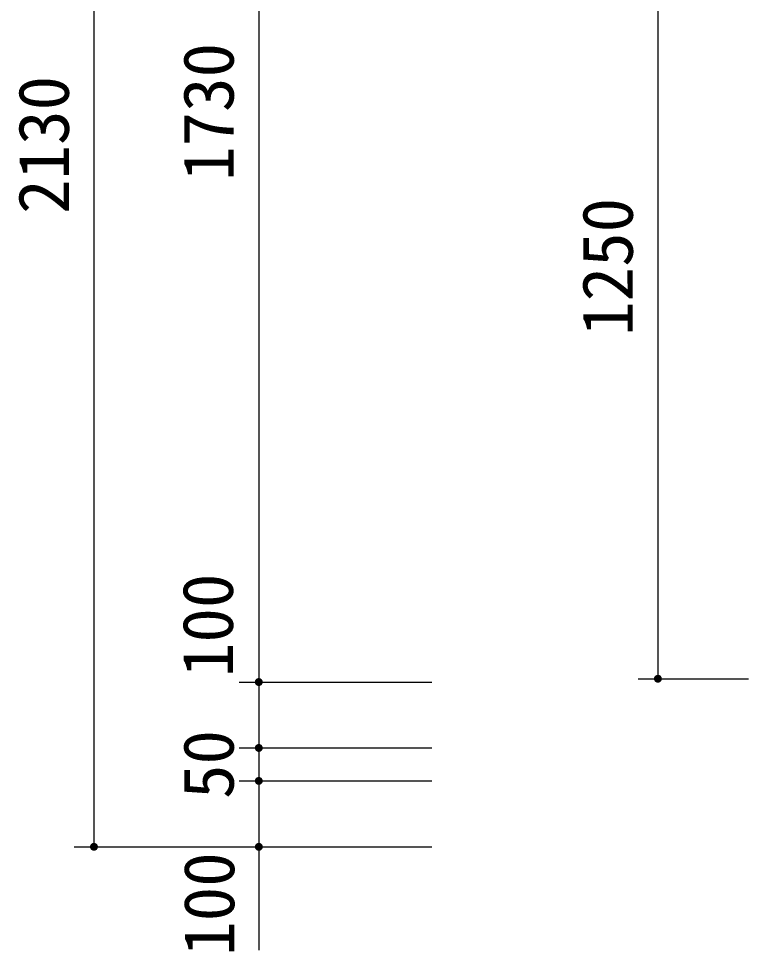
# Model space of a CAD drawing. Units: millimetres, scale not verified. Extents: x -8910 to 8910, y -6308 to 6308.
# Drawn here: x -216 to 890, y -3947 to -2532 of the extents above; entities that cross this region are included whole.
import ezdxf
from ezdxf.enums import TextEntityAlignment as Align

# ---------------------------------------------------------------- set-up
doc = ezdxf.new("R2010")
doc.units = ezdxf.units.MM
doc.header["$LTSCALE"] = 30
doc.layers.add('0-5_製作', color=5, linetype='Continuous', lineweight=25)
doc.styles.add('ＭＳ ゴシック', font='')
doc.styles.get('ＭＳ ゴシック').set_extended_font_data('MS Gothic')

msp = doc.modelspace()

# ---------------------------------------------------------------- linework, layer by layer
at = {"layer": '0-5_製作', "color": 2}
for p, q in [((-102.1, -1658.62), (-102.1, -3788.82)), ((147.9, -1808.62), (147.9, -3538.82)), ((753.22, -2283.81), (753.22, -3533.81)), ((723.22, -3533.81), (890.4, -3533.81)), ((117.9, -3538.82), (410.58, -3538.82)), ((147.9, -3538.82), (147.9, -3638.82)), ((117.9, -3638.82), (410.58, -3638.82)), ((147.9, -3638.82), (147.9, -3688.82)), ((117.9, -3688.82), (410.58, -3688.82)), ((147.9, -3688.82), (147.9, -3788.82)), ((-132.1, -3788.82), (147.9, -3788.82)), ((117.9, -3788.82), (410.58, -3788.82)), ((147.9, -3788.82), (147.9, -3945.48))]:
    msp.add_line(p, q, dxfattribs=at)
at = {"layer": '0-5_製作'}
for points in [[(141.9, -3538.82), (147.9, -3532.82), (147.9, -3538.82)], [(141.91, -3538.44), (147.9, -3532.82), (141.9, -3538.82)], [(142, -3537.69), (147.9, -3532.82), (141.91, -3538.44)], [(142.19, -3536.96), (147.9, -3532.82), (142, -3537.69)], [(142.47, -3536.26), (147.9, -3532.82), (142.19, -3536.96)], [(142.83, -3535.6), (147.9, -3532.82), (142.47, -3536.26)], [(143.27, -3534.99), (147.9, -3532.82), (142.83, -3535.6)], [(143.79, -3534.44), (147.9, -3532.82), (143.27, -3534.99)], [(144.37, -3533.96), (147.9, -3532.82), (143.79, -3534.44)], [(145.01, -3533.56), (147.9, -3532.82), (144.37, -3533.96)], [(145.69, -3533.24), (147.9, -3532.82), (145.01, -3533.56)], [(146.41, -3533.01), (147.9, -3532.82), (145.69, -3533.24)], [(147.15, -3532.86), (147.9, -3532.82), (146.41, -3533.01)], [(147.9, -3532.82), (153.85, -3538.07), (147.9, -3538.82)], [(147.9, -3532.82), (153.71, -3537.32), (153.85, -3538.07)], [(147.9, -3532.82), (153.48, -3536.61), (153.71, -3537.32)], [(147.9, -3532.82), (153.16, -3535.93), (153.48, -3536.61)], [(147.9, -3532.82), (152.75, -3535.29), (153.16, -3535.93)], [(147.9, -3532.82), (152.27, -3534.71), (152.75, -3535.29)], [(147.9, -3532.82), (151.72, -3534.19), (152.27, -3534.71)], [(147.9, -3532.82), (151.11, -3533.75), (151.72, -3534.19)], [(147.9, -3532.82), (150.45, -3533.39), (151.11, -3533.75)], [(147.9, -3532.82), (149.75, -3533.11), (150.45, -3533.39)], [(147.9, -3532.82), (149.02, -3532.92), (149.75, -3533.11)], [(147.9, -3532.82), (148.27, -3532.83), (149.02, -3532.92)], [(747.22, -3533.81), (753.22, -3527.81), (753.22, -3533.81)], [(747.23, -3533.44), (753.22, -3527.81), (747.22, -3533.81)], [(747.27, -3534.57), (747.22, -3533.81), (753.22, -3533.81)], [(747.33, -3532.69), (753.22, -3527.81), (747.23, -3533.44)], [(747.27, -3534.57), (753.22, -3533.81), (747.41, -3535.31)], [(747.51, -3531.96), (753.22, -3527.81), (747.33, -3532.69)], [(747.41, -3535.31), (753.22, -3533.81), (747.64, -3536.02)], [(747.79, -3531.26), (753.22, -3527.81), (747.51, -3531.96)], [(747.64, -3536.02), (753.22, -3533.81), (747.96, -3536.7)], [(748.16, -3530.6), (753.22, -3527.81), (747.79, -3531.26)], [(747.96, -3536.7), (753.22, -3533.81), (748.37, -3537.34)], [(748.6, -3529.99), (753.22, -3527.81), (748.16, -3530.6)], [(748.37, -3537.34), (753.22, -3533.81), (748.85, -3537.92)], [(749.11, -3529.44), (753.22, -3527.81), (748.6, -3529.99)], [(748.85, -3537.92), (753.22, -3533.81), (749.4, -3538.44)], [(749.69, -3528.96), (753.22, -3527.81), (749.11, -3529.44)], [(749.4, -3538.44), (753.22, -3533.81), (750.01, -3538.88)], [(750.33, -3528.56), (753.22, -3527.81), (749.69, -3528.96)], [(750.01, -3538.88), (753.22, -3533.81), (750.67, -3539.24)], [(751.01, -3528.24), (753.22, -3527.81), (750.33, -3528.56)], [(750.67, -3539.24), (753.22, -3533.81), (751.37, -3539.52)], [(751.01, -3528.24), (752.47, -3527.86), (753.22, -3527.81)], [(751.73, -3528), (752.47, -3527.86), (751.01, -3528.24)], [(751.37, -3539.52), (753.22, -3533.81), (752.1, -3539.71)], [(752.1, -3539.71), (753.22, -3533.81), (752.84, -3539.8)], [(752.84, -3539.8), (753.22, -3533.81), (753.22, -3539.81)], [(753.22, -3527.81), (759.03, -3532.32), (753.22, -3533.81)], [(753.22, -3527.81), (758.8, -3531.61), (759.03, -3532.32)], [(753.22, -3527.81), (758.48, -3530.92), (758.8, -3531.61)], [(753.22, -3527.81), (758.08, -3530.29), (758.48, -3530.92)], [(753.22, -3527.81), (757.6, -3529.71), (758.08, -3530.29)], [(753.22, -3527.81), (757.05, -3529.19), (757.6, -3529.71)], [(753.22, -3527.81), (756.44, -3528.75), (757.05, -3529.19)], [(753.22, -3527.81), (755.78, -3528.39), (756.44, -3528.75)], [(753.22, -3527.81), (755.08, -3528.11), (755.78, -3528.39)], [(753.22, -3527.81), (754.35, -3527.92), (755.08, -3528.11)], [(753.22, -3527.81), (753.6, -3527.83), (754.35, -3527.92)], [(753.22, -3533.81), (759.03, -3532.32), (759.17, -3533.06)], [(753.22, -3533.81), (759.17, -3533.06), (759.22, -3533.81)], [(753.22, -3533.81), (756.11, -3539.07), (753.22, -3539.81)], [(753.22, -3533.81), (756.75, -3538.67), (756.11, -3539.07)], [(753.22, -3533.81), (757.33, -3538.19), (756.75, -3538.67)], [(753.22, -3533.81), (757.84, -3537.64), (757.33, -3538.19)], [(753.22, -3533.81), (758.29, -3537.03), (757.84, -3537.64)], [(753.22, -3533.81), (758.65, -3536.37), (758.29, -3537.03)], [(753.22, -3533.81), (758.93, -3535.67), (758.65, -3536.37)], [(753.22, -3533.81), (759.11, -3534.94), (758.93, -3535.67)], [(753.22, -3533.81), (759.21, -3534.19), (759.11, -3534.94)], [(753.22, -3533.81), (759.22, -3533.81), (759.21, -3534.19)], [(141.9, -3538.82), (147.9, -3538.82), (141.95, -3539.57)], [(141.95, -3539.57), (147.9, -3538.82), (142.09, -3540.31)], [(142.09, -3540.31), (147.9, -3538.82), (142.32, -3541.03)], [(142.32, -3541.03), (147.9, -3538.82), (142.64, -3541.71)], [(142.64, -3541.71), (147.9, -3538.82), (143.04, -3542.34)], [(143.04, -3542.34), (147.9, -3538.82), (143.52, -3542.92)], [(143.52, -3542.92), (147.9, -3538.82), (144.07, -3543.44)], [(144.07, -3543.44), (147.9, -3538.82), (144.68, -3543.88)], [(144.68, -3543.88), (147.9, -3538.82), (145.34, -3544.25)], [(145.34, -3544.25), (147.9, -3538.82), (146.04, -3544.52)], [(146.04, -3544.52), (147.9, -3538.82), (146.77, -3544.71)], [(146.77, -3544.71), (147.9, -3538.82), (147.52, -3544.81)], [(147.52, -3544.81), (147.9, -3538.82), (147.9, -3544.82)], [(147.9, -3538.82), (153.85, -3538.07), (153.9, -3538.82)], [(147.9, -3538.82), (148.65, -3544.77), (147.9, -3544.82)], [(147.9, -3538.82), (149.39, -3544.63), (148.65, -3544.77)], [(147.9, -3538.82), (150.11, -3544.4), (149.39, -3544.63)], [(147.9, -3538.82), (150.79, -3544.07), (150.11, -3544.4)], [(147.9, -3538.82), (151.42, -3543.67), (150.79, -3544.07)], [(147.9, -3538.82), (152.01, -3543.19), (151.42, -3543.67)], [(147.9, -3538.82), (152.52, -3542.64), (152.01, -3543.19)], [(147.9, -3538.82), (152.96, -3542.03), (152.52, -3542.64)], [(147.9, -3538.82), (153.33, -3541.37), (152.96, -3542.03)], [(147.9, -3538.82), (153.6, -3540.67), (153.33, -3541.37)], [(147.9, -3538.82), (153.79, -3539.94), (153.6, -3540.67)], [(147.9, -3538.82), (153.89, -3539.19), (153.79, -3539.94)], [(147.9, -3538.82), (153.9, -3538.82), (153.89, -3539.19)], [(753.22, -3539.81), (756.11, -3539.07), (755.43, -3539.39)], [(753.22, -3539.81), (755.43, -3539.39), (753.97, -3539.77)], [(753.97, -3539.77), (755.43, -3539.39), (754.71, -3539.63)], [(141.9, -3638.82), (147.9, -3632.82), (147.9, -3638.82)], [(141.91, -3638.44), (147.9, -3632.82), (141.9, -3638.82)], [(142, -3637.69), (147.9, -3632.82), (141.91, -3638.44)], [(142.19, -3636.96), (147.9, -3632.82), (142, -3637.69)], [(142.47, -3636.26), (147.9, -3632.82), (142.19, -3636.96)], [(142.83, -3635.6), (147.9, -3632.82), (142.47, -3636.26)], [(143.27, -3634.99), (147.9, -3632.82), (142.83, -3635.6)], [(143.79, -3634.44), (147.9, -3632.82), (143.27, -3634.99)], [(144.37, -3633.96), (147.9, -3632.82), (143.79, -3634.44)], [(145.01, -3633.56), (147.9, -3632.82), (144.37, -3633.96)], [(145.69, -3633.24), (147.9, -3632.82), (145.01, -3633.56)], [(146.41, -3633.01), (147.9, -3632.82), (145.69, -3633.24)], [(147.15, -3632.86), (147.9, -3632.82), (146.41, -3633.01)], [(147.9, -3632.82), (153.85, -3638.06), (147.9, -3638.82)], [(147.9, -3632.82), (153.71, -3637.32), (153.85, -3638.06)], [(147.9, -3632.82), (153.48, -3636.61), (153.71, -3637.32)], [(147.9, -3632.82), (153.16, -3635.93), (153.48, -3636.61)], [(147.9, -3632.82), (152.75, -3635.29), (153.16, -3635.93)], [(147.9, -3632.82), (152.27, -3634.71), (152.75, -3635.29)], [(147.9, -3632.82), (151.72, -3634.19), (152.27, -3634.71)], [(147.9, -3632.82), (151.11, -3633.75), (151.72, -3634.19)], [(147.9, -3632.82), (150.45, -3633.39), (151.11, -3633.75)], [(147.9, -3632.82), (149.75, -3633.11), (150.45, -3633.39)], [(147.9, -3632.82), (149.02, -3632.92), (149.75, -3633.11)], [(147.9, -3632.82), (148.27, -3632.83), (149.02, -3632.92)], [(141.9, -3638.82), (147.9, -3638.82), (141.95, -3639.57)], [(141.95, -3639.57), (147.9, -3638.82), (142.09, -3640.31)], [(142.09, -3640.31), (147.9, -3638.82), (142.32, -3641.03)], [(142.32, -3641.03), (147.9, -3638.82), (142.64, -3641.71)], [(142.64, -3641.71), (147.9, -3638.82), (143.04, -3642.34)], [(143.04, -3642.34), (147.9, -3638.82), (143.52, -3642.92)], [(143.52, -3642.92), (147.9, -3638.82), (144.07, -3643.44)], [(144.07, -3643.44), (147.9, -3638.82), (144.68, -3643.88)], [(144.68, -3643.88), (147.9, -3638.82), (145.34, -3644.25)], [(145.34, -3644.25), (147.9, -3638.82), (146.04, -3644.52)], [(146.04, -3644.52), (147.9, -3638.82), (146.77, -3644.71)], [(146.77, -3644.71), (147.9, -3638.82), (147.52, -3644.8)], [(147.52, -3644.8), (147.9, -3638.82), (147.9, -3644.82)], [(147.9, -3638.82), (153.85, -3638.06), (153.9, -3638.82)], [(147.9, -3638.82), (148.65, -3644.77), (147.9, -3644.82)], [(147.9, -3638.82), (149.39, -3644.63), (148.65, -3644.77)], [(147.9, -3638.82), (150.11, -3644.4), (149.39, -3644.63)], [(147.9, -3638.82), (150.79, -3644.07), (150.11, -3644.4)], [(147.9, -3638.82), (151.42, -3643.67), (150.79, -3644.07)], [(147.9, -3638.82), (152.01, -3643.19), (151.42, -3643.67)], [(147.9, -3638.82), (152.52, -3642.64), (152.01, -3643.19)], [(147.9, -3638.82), (152.96, -3642.03), (152.52, -3642.64)], [(147.9, -3638.82), (153.33, -3641.37), (152.96, -3642.03)], [(147.9, -3638.82), (153.6, -3640.67), (153.33, -3641.37)], [(147.9, -3638.82), (153.79, -3639.94), (153.6, -3640.67)], [(147.9, -3638.82), (153.89, -3639.19), (153.79, -3639.94)], [(147.9, -3638.82), (153.9, -3638.82), (153.89, -3639.19)], [(141.9, -3688.82), (147.9, -3682.82), (147.9, -3688.82)], [(141.91, -3688.44), (147.9, -3682.82), (141.9, -3688.82)], [(141.9, -3688.82), (147.9, -3688.82), (141.95, -3689.57)], [(142, -3687.69), (147.9, -3682.82), (141.91, -3688.44)], [(141.95, -3689.57), (147.9, -3688.82), (142.09, -3690.31)], [(142.19, -3686.96), (147.9, -3682.82), (142, -3687.69)], [(142.09, -3690.31), (147.9, -3688.82), (142.32, -3691.03)], [(142.47, -3686.26), (147.9, -3682.82), (142.19, -3686.96)], [(142.32, -3691.03), (147.9, -3688.82), (142.64, -3691.71)], [(142.83, -3685.6), (147.9, -3682.82), (142.47, -3686.26)], [(142.64, -3691.71), (147.9, -3688.82), (143.04, -3692.34)], [(143.27, -3684.99), (147.9, -3682.82), (142.83, -3685.6)], [(143.04, -3692.34), (147.9, -3688.82), (143.52, -3692.92)], [(143.79, -3684.44), (147.9, -3682.82), (143.27, -3684.99)], [(143.52, -3692.92), (147.9, -3688.82), (144.07, -3693.44)], [(144.37, -3683.96), (147.9, -3682.82), (143.79, -3684.44)], [(144.07, -3693.44), (147.9, -3688.82), (144.68, -3693.88)], [(145.01, -3683.56), (147.9, -3682.82), (144.37, -3683.96)], [(144.68, -3693.88), (147.9, -3688.82), (145.34, -3694.25)], [(145.69, -3683.24), (147.9, -3682.82), (145.01, -3683.56)], [(145.34, -3694.25), (147.9, -3688.82), (146.04, -3694.52)], [(146.41, -3683.01), (147.9, -3682.82), (145.69, -3683.24)], [(146.04, -3694.52), (147.9, -3688.82), (146.77, -3694.71)], [(147.15, -3682.86), (147.9, -3682.82), (146.41, -3683.01)], [(146.77, -3694.71), (147.9, -3688.82), (147.52, -3694.81)], [(147.52, -3694.81), (147.9, -3688.82), (147.9, -3694.82)], [(147.9, -3682.82), (153.85, -3688.06), (147.9, -3688.82)], [(147.9, -3682.82), (153.71, -3687.32), (153.85, -3688.06)], [(147.9, -3682.82), (153.48, -3686.61), (153.71, -3687.32)], [(147.9, -3682.82), (153.16, -3685.93), (153.48, -3686.61)], [(147.9, -3682.82), (152.75, -3685.29), (153.16, -3685.93)], [(147.9, -3682.82), (152.27, -3684.71), (152.75, -3685.29)], [(147.9, -3682.82), (151.72, -3684.19), (152.27, -3684.71)], [(147.9, -3682.82), (151.11, -3683.75), (151.72, -3684.19)], [(147.9, -3682.82), (150.45, -3683.39), (151.11, -3683.75)], [(147.9, -3682.82), (149.75, -3683.11), (150.45, -3683.39)], [(147.9, -3682.82), (149.02, -3682.92), (149.75, -3683.11)], [(147.9, -3682.82), (148.27, -3682.83), (149.02, -3682.92)], [(147.9, -3688.82), (153.85, -3688.06), (153.9, -3688.82)], [(147.9, -3688.82), (148.65, -3694.77), (147.9, -3694.82)], [(147.9, -3688.82), (149.39, -3694.63), (148.65, -3694.77)], [(147.9, -3688.82), (150.11, -3694.4), (149.39, -3694.63)], [(147.9, -3688.82), (150.79, -3694.07), (150.11, -3694.4)], [(147.9, -3688.82), (151.42, -3693.67), (150.79, -3694.07)], [(147.9, -3688.82), (152.01, -3693.19), (151.42, -3693.67)], [(147.9, -3688.82), (152.52, -3692.64), (152.01, -3693.19)], [(147.9, -3688.82), (152.96, -3692.03), (152.52, -3692.64)], [(147.9, -3688.82), (153.33, -3691.37), (152.96, -3692.03)], [(147.9, -3688.82), (153.6, -3690.67), (153.33, -3691.37)], [(147.9, -3688.82), (153.79, -3689.94), (153.6, -3690.67)], [(147.9, -3688.82), (153.89, -3689.19), (153.79, -3689.94)], [(147.9, -3688.82), (153.9, -3688.82), (153.89, -3689.19)], [(-108.09, -3788.44), (-102.1, -3788.82), (-108.1, -3788.82)], [(-108.1, -3788.82), (-102.1, -3788.82), (-108.05, -3789.57)], [(-108.09, -3788.44), (-102.1, -3782.82), (-102.1, -3788.82)], [(-108, -3787.69), (-102.1, -3782.82), (-108.09, -3788.44)], [(-108.05, -3789.57), (-102.1, -3788.82), (-107.91, -3790.31)], [(-107.81, -3786.96), (-102.1, -3782.82), (-108, -3787.69)], [(-107.91, -3790.31), (-102.1, -3788.82), (-107.68, -3791.03)], [(-107.53, -3786.26), (-102.1, -3782.82), (-107.81, -3786.96)], [(-107.68, -3791.03), (-102.1, -3788.82), (-107.36, -3791.71)], [(-107.17, -3785.6), (-102.1, -3782.82), (-107.53, -3786.26)], [(-107.36, -3791.71), (-102.1, -3788.82), (-106.96, -3792.34)], [(-106.73, -3784.99), (-102.1, -3782.82), (-107.17, -3785.6)], [(-106.96, -3792.34), (-102.1, -3788.82), (-106.48, -3792.92)], [(-106.21, -3784.44), (-102.1, -3782.82), (-106.73, -3784.99)], [(-106.48, -3792.92), (-102.1, -3788.82), (-105.93, -3793.44)], [(-105.63, -3783.96), (-102.1, -3782.82), (-106.21, -3784.44)], [(-105.93, -3793.44), (-102.1, -3788.82), (-105.32, -3793.88)], [(-104.99, -3783.56), (-102.1, -3782.82), (-105.63, -3783.96)], [(-105.32, -3793.88), (-102.1, -3788.82), (-104.66, -3794.25)], [(-104.31, -3783.24), (-102.1, -3782.82), (-104.99, -3783.56)], [(-104.66, -3794.25), (-102.1, -3788.82), (-103.96, -3794.52)], [(-103.59, -3783), (-102.1, -3782.82), (-104.31, -3783.24)], [(-103.96, -3794.52), (-102.1, -3788.82), (-103.23, -3794.71)], [(-102.85, -3782.86), (-102.1, -3782.82), (-103.59, -3783)], [(-103.23, -3794.71), (-102.1, -3788.82), (-102.48, -3794.8)], [(-102.48, -3794.8), (-102.1, -3788.82), (-102.1, -3794.82)], [(-102.1, -3782.82), (-96.1, -3788.82), (-102.1, -3788.82)], [(-102.1, -3782.82), (-96.15, -3788.06), (-96.1, -3788.82)], [(-102.1, -3782.82), (-96.29, -3787.32), (-96.15, -3788.06)], [(-102.1, -3782.82), (-96.52, -3786.61), (-96.29, -3787.32)], [(-102.1, -3782.82), (-96.84, -3785.93), (-96.52, -3786.61)], [(-102.1, -3782.82), (-97.25, -3785.29), (-96.84, -3785.93)], [(-102.1, -3782.82), (-97.73, -3784.71), (-97.25, -3785.29)], [(-102.1, -3782.82), (-98.28, -3784.19), (-97.73, -3784.71)], [(-102.1, -3782.82), (-98.89, -3783.75), (-98.28, -3784.19)], [(-102.1, -3782.82), (-99.55, -3783.39), (-98.89, -3783.75)], [(-102.1, -3782.82), (-100.25, -3783.11), (-99.55, -3783.39)], [(-102.1, -3782.82), (-100.98, -3782.92), (-100.25, -3783.11)], [(-102.1, -3782.82), (-101.73, -3782.83), (-100.98, -3782.92)], [(-102.1, -3788.82), (-101.35, -3794.77), (-102.1, -3794.82)], [(-102.1, -3788.82), (-100.61, -3794.63), (-101.35, -3794.77)], [(-102.1, -3788.82), (-99.89, -3794.4), (-100.61, -3794.63)], [(-102.1, -3788.82), (-99.21, -3794.07), (-99.89, -3794.4)], [(-102.1, -3788.82), (-98.58, -3793.67), (-99.21, -3794.07)], [(-102.1, -3788.82), (-97.99, -3793.19), (-98.58, -3793.67)], [(-102.1, -3788.82), (-97.48, -3792.64), (-97.99, -3793.19)], [(-102.1, -3788.82), (-97.04, -3792.03), (-97.48, -3792.64)], [(-102.1, -3788.82), (-96.67, -3791.37), (-97.04, -3792.03)], [(-102.1, -3788.82), (-96.4, -3790.67), (-96.67, -3791.37)], [(-102.1, -3788.82), (-96.21, -3789.94), (-96.4, -3790.67)], [(-102.1, -3788.82), (-96.11, -3789.19), (-96.21, -3789.94)], [(-102.1, -3788.82), (-96.1, -3788.82), (-96.11, -3789.19)], [(141.9, -3788.82), (147.9, -3782.82), (147.9, -3788.82)], [(141.91, -3788.44), (147.9, -3782.82), (141.9, -3788.82)], [(141.9, -3788.82), (147.9, -3788.82), (141.95, -3789.57)], [(142, -3787.69), (147.9, -3782.82), (141.91, -3788.44)], [(141.95, -3789.57), (147.9, -3788.82), (142.09, -3790.31)], [(142.19, -3786.96), (147.9, -3782.82), (142, -3787.69)], [(142.09, -3790.31), (147.9, -3788.82), (142.32, -3791.03)], [(142.47, -3786.26), (147.9, -3782.82), (142.19, -3786.96)], [(142.32, -3791.03), (147.9, -3788.82), (142.64, -3791.71)], [(142.83, -3785.6), (147.9, -3782.82), (142.47, -3786.26)], [(142.64, -3791.71), (147.9, -3788.82), (143.04, -3792.34)], [(143.27, -3784.99), (147.9, -3782.82), (142.83, -3785.6)], [(143.04, -3792.34), (147.9, -3788.82), (143.52, -3792.92)], [(143.79, -3784.44), (147.9, -3782.82), (143.27, -3784.99)], [(143.52, -3792.92), (147.9, -3788.82), (144.07, -3793.44)], [(144.37, -3783.96), (147.9, -3782.82), (143.79, -3784.44)], [(144.07, -3793.44), (147.9, -3788.82), (144.68, -3793.88)], [(145.01, -3783.56), (147.9, -3782.82), (144.37, -3783.96)], [(144.68, -3793.88), (147.9, -3788.82), (145.34, -3794.25)], [(145.69, -3783.24), (147.9, -3782.82), (145.01, -3783.56)], [(145.34, -3794.25), (147.9, -3788.82), (146.04, -3794.52)], [(146.41, -3783), (147.9, -3782.82), (145.69, -3783.24)], [(146.04, -3794.52), (147.9, -3788.82), (146.77, -3794.71)], [(147.15, -3782.86), (147.9, -3782.82), (146.41, -3783)], [(146.77, -3794.71), (147.9, -3788.82), (147.52, -3794.8)], [(147.52, -3794.8), (147.9, -3788.82), (147.9, -3794.82)], [(147.9, -3782.82), (153.85, -3788.06), (147.9, -3788.82)], [(147.9, -3782.82), (153.71, -3787.32), (153.85, -3788.06)], [(147.9, -3782.82), (153.48, -3786.61), (153.71, -3787.32)], [(147.9, -3782.82), (153.16, -3785.93), (153.48, -3786.61)], [(147.9, -3782.82), (152.75, -3785.29), (153.16, -3785.93)], [(147.9, -3782.82), (152.27, -3784.71), (152.75, -3785.29)], [(147.9, -3782.82), (151.72, -3784.19), (152.27, -3784.71)], [(147.9, -3782.82), (151.11, -3783.75), (151.72, -3784.19)], [(147.9, -3782.82), (150.45, -3783.39), (151.11, -3783.75)], [(147.9, -3782.82), (149.75, -3783.11), (150.45, -3783.39)], [(147.9, -3782.82), (149.02, -3782.92), (149.75, -3783.11)], [(147.9, -3782.82), (148.27, -3782.83), (149.02, -3782.92)], [(147.9, -3788.82), (153.85, -3788.06), (153.9, -3788.82)], [(147.9, -3788.82), (148.65, -3794.77), (147.9, -3794.82)], [(147.9, -3788.82), (149.39, -3794.63), (148.65, -3794.77)], [(147.9, -3788.82), (150.11, -3794.4), (149.39, -3794.63)], [(147.9, -3788.82), (150.79, -3794.07), (150.11, -3794.4)], [(147.9, -3788.82), (151.42, -3793.67), (150.79, -3794.07)], [(147.9, -3788.82), (152.01, -3793.19), (151.42, -3793.67)], [(147.9, -3788.82), (152.52, -3792.64), (152.01, -3793.19)], [(147.9, -3788.82), (152.96, -3792.03), (152.52, -3792.64)], [(147.9, -3788.82), (153.33, -3791.37), (152.96, -3792.03)], [(147.9, -3788.82), (153.6, -3790.67), (153.33, -3791.37)], [(147.9, -3788.82), (153.79, -3789.94), (153.6, -3790.67)], [(147.9, -3788.82), (153.89, -3789.19), (153.79, -3789.94)], [(147.9, -3788.82), (153.9, -3788.82), (153.89, -3789.19)]]:
    msp.add_solid(points, dxfattribs=at)

# ---------------------------------------------------------------- texts
at = {"layer": '0-5_製作', "color": 4, "style": 'ＭＳ ゴシック'}
for s, p in [('1730', (132.9, -2778.72)), ('2130', (-117.1, -2828.72)), ('1250', (738.22, -3013.81)), ('100', (131.84, -3531.34)), ('50', (132.9, -3716.32)), ('100', (133.79, -3954.18))]:
    msp.add_text(s, height=76.98, rotation=90, dxfattribs=at).set_placement(p, align=Align.BOTTOM_LEFT)

doc.saveas('drawing.dxf')
